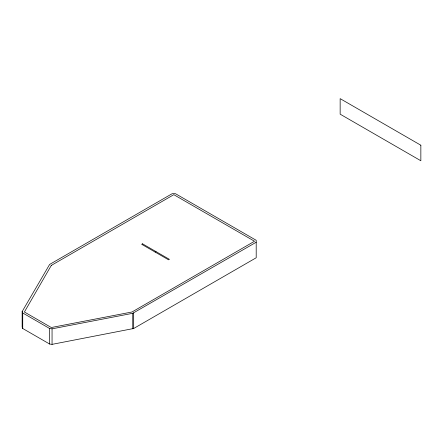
<?xml version="1.0" encoding="UTF-8"?>
<svg xmlns="http://www.w3.org/2000/svg" width="443" height="443" viewBox="0 0 443 443"><rect width="100%" height="100%" fill="white"/><g stroke="black" fill="none" stroke-linecap="round" stroke-linejoin="round"><path stroke-width="0.66" d="M22.15 311.562L49.622 264.438L172.139 193.702L175.5 193.702L256.198 240.294L256.198 257.765L133.681 328.496L52.058 344.361L49.622 344.028L22.726 328.496L22.15 327.095L22.15 311.562L22.726 312.968L22.726 328.496M155.116 252.061L155.958 251.574M22.726 312.968L49.622 328.496L52.058 328.828L132.75 313.301L256.198 242.232M133.681 312.968L133.681 328.496M132.75 313.301L132.75 328.828M52.058 328.828L52.058 344.361M49.622 328.496L49.622 344.028M51.305 265.407L24.404 311.999L51.305 327.527L131.997 311.999L254.515 241.263L173.817 194.676L51.305 265.407M142.508 243.811L141.666 244.298L168.567 259.825L169.409 259.343L142.508 243.811M420.85 145.232L340.152 98.639L340.152 114.172L420.85 160.759L420.85 145.232"/></g></svg>
